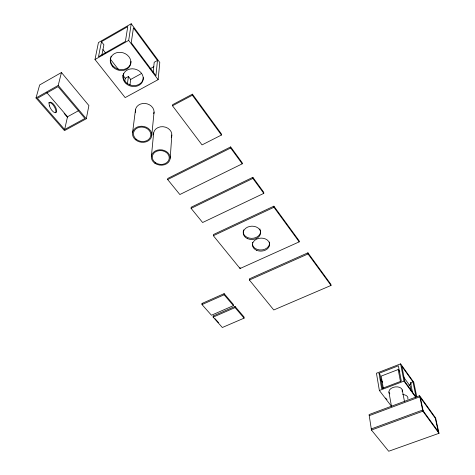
<?xml version="1.0" encoding="UTF-8"?>
<svg xmlns="http://www.w3.org/2000/svg" width="475" height="475" viewBox="0 0 475 475"><rect width="100%" height="100%" fill="white"/><g stroke="black" fill="none" stroke-linecap="round" stroke-linejoin="round"><path stroke-width="0.71" d="M213.15 317.14L213.162 316.006L235.042 306.452L244.049 317.009L244.085 318.143L222.348 327.501L213.15 317.14L235.066 307.586L235.042 306.452M213.352 235.707L213.358 234.585L273.879 206.174L299.096 240.742L299.208 241.864L240.053 268.529L213.352 235.707L273.956 207.284L273.879 206.174M202.006 304.582L202.029 303.448L224.123 293.645L233.385 304.505L233.403 305.639L211.458 315.234L202.006 304.582L224.129 294.779L224.123 293.645M191.104 208.359L191.146 207.243L252.837 177.329L263.732 192.262L263.797 193.367L202.617 222.514L191.104 208.359L252.884 178.428L252.837 177.329M221.433 135.048L192.363 95.232L192.411 94.175L172.567 104.708L172.49 105.771L202.035 144.905L221.433 135.048L221.427 133.968L192.411 94.175M170.216 158.187L171.825 134.995M167.675 179.562L167.752 178.458L230.654 146.917L242.191 162.735L242.22 163.828L179.853 194.53L167.675 179.562L230.666 147.998L230.654 146.917M151.341 156.893L153.651 132.905M158.127 79.652L159.796 62.486L131.225 23.75L98.438 42.56L94.994 59.506L125.157 97.601L158.127 79.652L128.678 40.399L131.225 23.75M151.733 135.856L154.066 112.112M157.48 60.468L155.937 75.673L131.243 42.726L133.439 27.906L157.48 60.468L154.215 62.272L153.14 72.42M132.549 132.816L135.452 109.915M129.93 85.049L130.714 79.438L128.446 76.505L125.263 78.262L124.741 81.771M127.383 83.843L128.446 76.505M101.816 55.545L103.894 44.792L101.484 41.681L127.751 26.618L125.412 41.42L98.503 56.697L101.484 41.681M86.29 118.75L88.902 105.575L61.459 72.521L39.663 84.948L35.993 97.981L64.469 130.631L86.29 118.75L58.205 85.423L61.459 72.521M64.636 129.515L84.906 118.471L58.039 86.628L37.424 98.272L64.636 129.515L67.527 116.755L78.452 110.752M94.994 59.506L128.678 40.399M35.993 97.981L58.205 85.423M130.714 79.438L141.651 73.417M150.011 68.81L153.87 66.684M172.49 105.771L192.363 95.232M307.913 252.831L249.357 278.884L249.399 280.018L273.772 309.979L331.027 285.445L330.879 284.317L307.913 252.831L308.032 253.953L331.027 285.445M249.399 280.018L308.032 253.953M416.747 396.625L413.778 382.292L400.597 363.868L376.449 373.231L379.365 390.492L391.358 406.173M379.02 373.308L398.359 365.815L401.327 381.122L381.645 388.627L379.02 373.308L380.125 374.781L382.512 388.639M399.891 371.943L398.169 369.556L381.205 376.099L383.301 388.188M379.365 390.492L403.988 381.11L415.619 397.118M412.627 392.938L410.554 382.755L412.953 381.847L416.1 397.118L404.896 381.68L401.874 366.373L412.953 381.847M408.874 385.225L410.911 384.453M419.597 395.717L369.069 414.574L371.45 430.047L388.698 451.25L439.007 433.313L435.593 417.917L419.597 395.717L422.851 411.19L439.007 433.313M369.235 415.661L419.829 396.803L435.83 419.003M371.278 428.925L422.613 410.067L438.758 432.197M371.45 430.047L422.851 411.19M202.029 303.448L202.463 303.935M213.162 316.006L213.584 316.481M215.05 318.707L218.494 322.584M46.621 92.393L67.527 116.755M64.125 113.43L67.48 117.343M224.129 294.779L233.403 305.639M235.066 307.586L244.085 318.143M102.933 49.572L105.67 53.081M110.224 58.942L118.429 69.481M122.983 75.335L125.263 78.262M385.664 398.008L387 399.754M380.808 379.792L382.565 382.126M230.666 147.998L242.22 163.828M252.884 178.428L263.797 193.367M273.956 207.284L299.208 241.864M403.346 376.717L410.258 386.264L411.261 391.228M410.554 382.755L411.249 383.717M435.314 418.279L438.235 431.478M420.375 397.563L423.166 410.827M400.597 363.868L403.988 381.11M402.254 389.904L404.498 401.535M398.169 369.556L400.496 381.633M388.912 392.041L391.513 406.594M240.023 267.401L240.053 268.529M402.717 394.547A6.697 4.186 -8.9 0 1 407.805 399.095M389.251 393.098A6.757 4.269 -8.8 0 1 395.259 386.905A6.757 4.269 -8.8 0 1 402.177 391.465M389.827 393.864A6.757 4.269 -8.8 0 1 389.506 393.496M48.652 103.033A6.038 2.512 58.8 0 1 48.836 102.832M49.056 102.689A6.038 2.512 58.8 0 1 54.013 106.216A6.038 2.512 58.8 0 1 55.581 112.735M143.355 77.585A10.236 8.776 14.9 0 1 131.498 85.352A10.236 8.776 14.9 0 1 123.571 73.31M131.017 61.394A10.432 8.989 17.7 0 1 119.599 69.469A10.432 8.989 17.7 0 1 110.616 57.885M110.895 56.982A10.432 8.989 17.7 0 1 111.275 56.115M135.571 112.397A9.393 7.885 11.1 0 1 144.917 103.455A9.393 7.885 11.1 0 1 153.811 113.739M171.552 136.557A9.162 7.588 7.9 0 1 171.267 137.305M153.597 134.496A9.162 7.588 7.9 0 1 163.008 126.7A9.162 7.588 7.9 0 1 171.736 135.785M269.378 242.013A8.586 6.496 -2.9 0 1 262.295 249.886A8.586 6.496 -2.9 0 1 252.439 244.388M252.433 243.028A8.586 6.496 -2.9 0 1 252.569 242.351M260.573 231.58A8.693 6.656 -2.3 0 1 251.471 238.367A8.693 6.656 -2.3 0 1 243.236 231.23M243.366 230.535A8.693 6.656 -2.3 0 1 243.592 229.852M259.831 228.879A8.693 6.656 -2.3 0 1 260.152 229.526M260.389 230.197A8.693 6.656 -2.3 0 1 260.526 230.886M49.424 105.883A6.044 2.506 58.8 0 0 55.955 112.664A6.044 2.506 58.8 0 0 53.259 103.853A6.044 2.506 58.8 0 0 49.424 105.883M126.136 83.683A10.254 8.782 14.8 0 0 142.981 80.346A10.254 8.782 14.8 0 0 130.12 69A10.254 8.782 14.8 0 0 126.136 83.683M112.824 66.868A10.45 8.995 17.7 0 0 130.346 65.081A10.45 8.995 17.7 0 0 118.507 52.357A10.45 8.995 17.7 0 0 112.824 66.868M135.5 139.745A9.714 7.992 10 0 0 151.549 136.675A9.714 7.992 10 0 0 139.395 126.427A9.714 7.992 10 0 0 135.5 139.745M136.171 139.217A8.74 7.196 10 0 0 150.611 136.444A8.74 7.196 10 0 0 139.668 127.229A8.74 7.196 10 0 0 136.171 139.217M154.939 163.293A9.464 7.683 7.1 0 0 170.121 158.988A9.464 7.683 7.1 0 0 157.278 150.183A9.464 7.683 7.1 0 0 154.939 163.293M155.527 162.723A8.52 6.917 7.1 0 0 169.189 158.84A8.52 6.917 7.1 0 0 157.629 150.925A8.52 6.917 7.1 0 0 155.527 162.723M256.666 250.319A8.598 6.502 -2.9 0 0 269.622 244.488A8.598 6.502 -2.9 0 0 256.797 239.05A8.598 6.502 -2.9 0 0 256.666 250.319M247.564 238.664A8.704 6.656 -2.3 0 0 260.632 232.703A8.704 6.656 -2.3 0 0 247.594 227.127A8.704 6.656 -2.3 0 0 247.564 238.664"/></g></svg>
